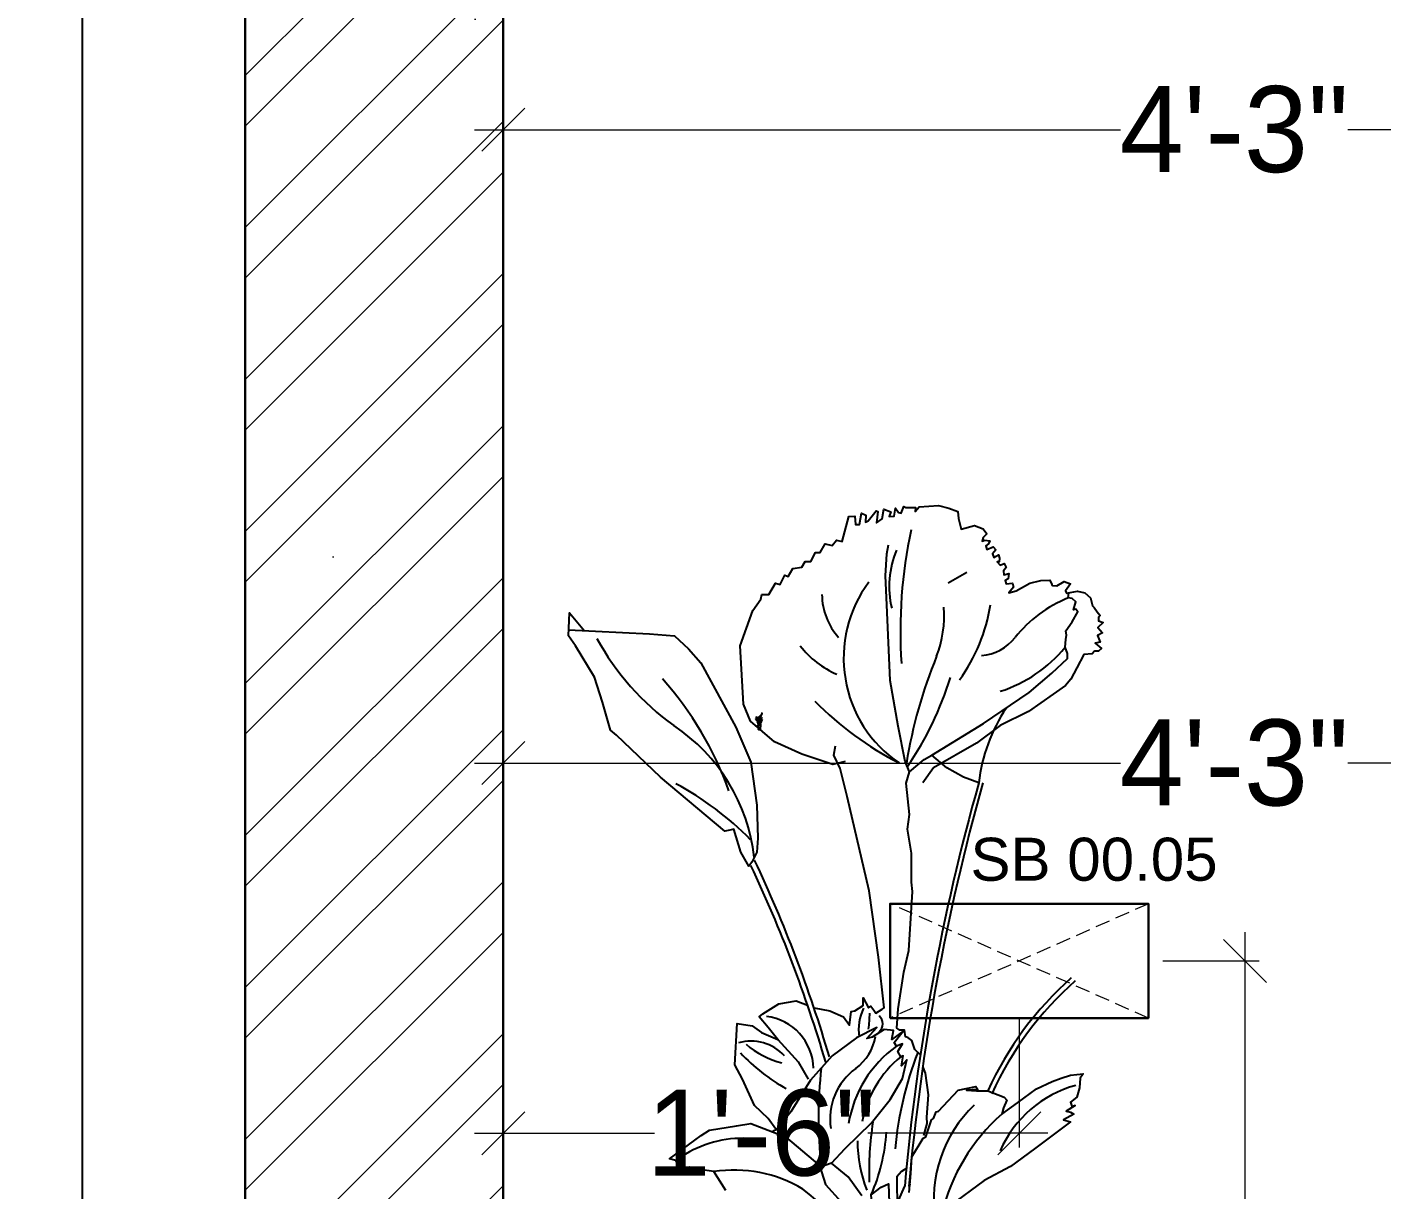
# Model space of a CAD drawing. Header units: millimetres. Extents: x 35877 to 3066687, y -650199 to -40525.
# Drawn here: x 147368.52 to 147415.78, y -179033.9 to -178993.33 of the extents above; entities that cross this region are included whole.
import ezdxf

# ---------------------------------------------------------------- set-up
doc = ezdxf.new("R2010")
doc.units = ezdxf.units.MM
doc.header["$MEASUREMENT"] = 0
doc.header["$PDMODE"] = 35
doc.linetypes.add('DASHED', pattern=[0.75, 0.5, -0.25])
doc.linetypes.add('DASHED2', pattern=[0.375, 0.25, -0.125])
doc.layers.get('Defpoints').update_dxf_attribs({"color": 220})
doc.layers.add('AR HATCH-7', color=7, linetype='Continuous')
doc.layers.add('Interior', color=250, linetype='Continuous')
for name, color, linetype, lineweight in [('el', 7, 'Continuous', 20), ('ELEC-wires', 1, 'DASHED2', 13), ('Electrical', 84, 'Continuous', 30), ('FURNITURE', 32, 'Continuous', 9), ('furniture dimensions', 1, 'DASHED', 0), ('wall', 7, 'Continuous', 30), ('XX~SLAB ( BEAM )~ ( DIM )', 7, 'Continuous', 9)]:
    doc.layers.add(name, color=color, linetype=linetype, lineweight=lineweight)
doc.styles.add('century g', font='GOTHIC.TTF')
doc.styles.get("Standard").update_dxf_attribs({"font": 'arial.ttf', "height": 6})
doc.dimstyles.new('Archana', dxfattribs={"dimtxt": 2, "dimasz": 0.75, "dimexe": 0.5, "dimexo": 0.5, "dimgap": 0, "dimtad": 0, "dimzin": 0, "dimdsep": 46, "dimlunit": 4, "dimtxsty": 'century g', "dimblk": 'OBLIQUE', "dimcen": 0, "dimdle": 1, "dimclrd": 256, "dimclre": 256, "dimclrt": 256, "dimadec": 0, "dimazin": 0, "dimtfac": 1, "dimtofl": 0, "dimtmove": 1, "dimatfit": 3, "dimfxl": 1, "dimfxlon": 1, "dimtolj": 1, "dimtzin": 0, "dimlwd": -1, "dimlwe": -1, "dimarcsym": 0})

# ---------------------------------------------------------------- blocks, each defined once
blk = doc.blocks.new('A$C92db4de1')
at = {"color": 116, "true_color": 0x136734}
blk.add_line((13.24454338903524, 43.07755484143308), (13.90270903360943, 43.44362366286259), dxfattribs=at)
at = {"color": 18, "true_color": 0x000000}
for p, q in [((6.531763522205438, 38.32534171174484), (6.528822239146393, 38.32534171174484)), ((6.533347135602526, 38.32398582745373), (6.531084575894056, 38.32398582745373)), ((6.531537132450467, 38.32534171174484), (6.531537132450467, 38.32963532456597)), ((6.536062251863768, 38.32172597872886), (6.53244224555965, 38.3212740588715)), ((6.537645865260856, 38.31969221464533), (6.534025858851237, 38.31969221464533)), ((6.534252248711709, 38.32375986753141), (6.534252248711709, 38.32601971624354)), ((6.539682258171524, 38.31788441048411), (6.535383528513194, 38.31765832584097)), ((6.53628841866157, 38.3212740588715), (6.53628841866157, 38.32534171174484)), ((6.542397151475598, 38.3153986018242), (6.536514585357509, 38.31494655725874)), ((6.538098421817267, 38.31946625471028), (6.538098421817267, 38.32217802329251)), ((6.546017157783353, 38.31065294443761), (6.53855097837004, 38.30974910472469)), ((6.543980987829855, 38.31359067296762), (6.539229701618751, 38.31291279317702)), ((6.539908424969326, 38.31765832584097), (6.539908424969326, 38.32037009443775)), ((6.552645583469712, 38.38264637259454), (6.540201951047493, 38.37970864407725)), ((6.542397151475598, 38.31494655725874), (6.542849708028371, 38.31991817458038)), ((6.546277004221338, 38.28346916652299), (6.543335721158655, 38.28166136236177)), ((6.544433544386266, 38.31336471303257), (6.545338434429141, 38.31788441048411)), ((6.54899189741991, 38.28392121108664), (6.546955727466411, 38.28075739794076)), ((6.551707013681153, 38.28482505081411), (6.548313174065697, 38.2859549751829)), ((6.551707013681153, 38.28437313095674), (6.549897010525456, 38.28053143800571)), ((6.554229419823969, 38.38242041267404), (6.550835580212151, 38.38083856844787)), ((6.551899723795941, 38.3038735229693), (6.551899723795941, 38.30929706014649)), ((6.555327020090772, 38.28572901524785), (6.552838293588138, 38.28663297968342)), ((6.553257170500729, 38.30274359861323), (6.553257170500729, 38.30545536719546)), ((6.558268303047953, 38.28708489953897), (6.553517016833212, 38.28979666813575)), ((6.554003030068998, 38.38242041267404), (6.554003030068998, 38.38626210562506)), ((6.55671814633024, 38.38196849280394), (6.554455586621771, 38.3788048043516)), ((6.55555318678671, 38.2852770953923), (6.555100630230299, 38.28301724665289)), ((6.558720636643557, 38.28640689505301), (6.556458299892256, 38.28233924216693)), ((6.557396869684453, 38.38219445273899), (6.557396869684453, 38.38581018575496)), ((6.559659429389285, 38.38129048830342), (6.557849426237226, 38.37970864407725)), ((6.560304472997814, 38.28753681940907), (6.558041913289344, 38.29002262805625)), ((6.559885596085223, 38.38174253286888), (6.559659429389285, 38.38581018575496)), ((6.56347192285466, 38.28889270370018), (6.559851916445041, 38.29070063255676)), ((6.560757029554225, 38.28708489953897), (6.560078306305513, 38.28256532679552)), ((6.562374322587857, 38.38106452838292), (6.560338152637996, 38.37790083993059)), ((6.563279435697041, 38.38106452838292), (6.562374322587857, 38.38400238159375)), ((6.563698312613269, 38.28844078384464), (6.562567032706283, 38.28256532679552)), ((6.566865762364614, 38.28889270370018), (6.56347192285466, 38.28392121108664)), ((6.566639595566812, 38.2895707082007), (6.565055759212555, 38.29160447229697)), ((6.569354488870886, 38.29002262805625), (6.566865762364614, 38.28392121108664)), ((6.567770652411127, 38.28979666813575), (6.567091929162416, 38.29318631652313)), ((6.575269619417668, 38.33332326001619), (6.572102169560821, 38.33332326001619)), ((6.57391217271288, 38.3358090686761), (6.573459616160108, 38.34032864141955)), ((6.576174509464181, 38.33151545585497), (6.573685782957909, 38.33106353598487)), ((6.575043229557195, 38.33332326001619), (6.576400899219152, 38.33965076162895)), ((6.578210902371211, 38.32835176740264), (6.575043229557195, 38.32835176740264)), ((6.580699628877483, 38.32405802988796), (6.576174509464181, 38.32451007445161)), ((6.58250963203318, 38.32270214558412), (6.576174509464181, 38.32066838150058)), ((6.576400899219152, 38.33015957156385), (6.57798451261624, 38.33513118887095)), ((6.57798451261624, 38.32789972283899), (6.578663235966815, 38.33309730008114)), ((6.583640911936527, 38.32021646163048), (6.578663235966815, 38.31976441706684)), ((6.580925795675284, 38.32518795424403), (6.581152185433893, 38.33241942028872)), ((6.582057075476769, 38.3220242657917), (6.582735798830981, 38.3267697984702)), ((6.584772191843513, 38.31953845713178), (6.584772191843513, 38.32338015008281)), ((6.597215824163868, 38.35908506160013), (6.592690927809599, 38.3595371061765)), ((6.599704550666502, 38.35614733308284), (6.595858377564582, 38.35614733308284)), ((6.602419666931382, 38.35185372027445), (6.599704550666502, 38.35185372027445)), ((6.601288387129898, 38.35411356899931), (6.601288387129898, 38.35976306609882)), ((6.602872223484155, 38.35185372027445), (6.602872223484155, 38.36247483469378)), ((6.604003503391141, 38.3509497558407), (6.604908393434016, 38.3563732930179)), ((6.604908393434016, 38.34823798724574), (6.605587116788229, 38.35275768469546)), ((6.644231520833273, 38.38682264088129), (6.640787719417858, 38.38911578502666)), ((6.645379529029015, 38.38108971817564), (6.641935504550929, 38.3845294967341)), ((6.646527314158448, 38.3673307285917), (6.641935504550929, 38.36847723831124)), ((6.645379529029015, 38.37535679545726), (6.643083512637531, 38.37650342988309)), ((6.647675322354189, 38.36159780588605), (6.643083512637531, 38.36159780588605)), ((6.652267131961707, 38.35701139288722), (6.644231520833273, 38.35701139288722)), ((6.646527314158448, 38.38682264088129), (6.651119123765966, 38.39255556359967)), ((6.646527314158448, 38.38108971817564), (6.651119123765966, 38.38567613116174)), ((6.646527314158448, 38.37421016102962), (6.651119123765966, 38.37764993960263)), ((6.647675322354189, 38.36847723831124), (6.652267131961707, 38.37077050716471)), ((6.655711156439793, 38.35013196046202), (6.648823330546293, 38.35013196046202)), ((6.651119123765966, 38.35815802731304), (6.655711156439793, 38.36847723831124)), ((6.654563148244051, 38.34898532603438), (6.659154957960709, 38.35930453703259)), ((6.679817989825096, 38.37077050716471), (6.691297625537118, 38.37421016102962)), ((6.683262014408683, 38.37879657402846), (6.690149617341376, 38.37879657402846)), ((6.689001609149273, 38.40516804345134), (6.684409799538116, 38.40516804345134)), ((6.687853824016202, 38.39714197658577), (6.684409799538116, 38.39943512073114)), ((6.690149617341376, 38.41663388887537), (6.686705815824098, 38.42122017716792)), ((6.686705815824098, 38.3845294967341), (6.693593418756791, 38.38567613116174)), ((6.687853824016202, 38.39140905386739), (6.695889435144636, 38.39255556359967)), ((6.690149617341376, 38.4040214090237), (6.695889435144636, 38.40746118759671)), ((6.690149617341376, 38.39714197658577), (6.694741426952532, 38.39943512073114)), ((6.691297625537118, 38.41663388887537), (6.694741426952532, 38.42122017716792)), ((6.719535285650636, 38.33873121604847), (6.730087975174683, 38.33305195581852)), ((6.720415368403337, 38.33812378625771), (6.720973870957096, 38.34314403733151)), ((6.722649155446561, 38.33951832814819), (6.727675455047574, 38.33812378625771)), ((6.724603914277395, 38.34119170360827), (6.725162416831154, 38.34816416369904)), ((6.72764406261922, 38.34197571745426), (6.732517040029052, 38.3371081548612)), ((6.728233957601333, 38.34509624633392), (6.728233957601333, 38.35402104014975)), ((6.729180110811285, 38.26987091777119), (6.729180110811285, 38.28019012876939)), ((6.729540276057378, 38.34359797758043), (6.735223595536809, 38.33954165855903)), ((6.730188493369496, 38.34704858005898), (6.730188493369496, 38.35457883196977)), ((6.734066359917051, 38.34880058401723), (6.740561806815094, 38.34393286379236)), ((6.734097787964856, 38.34955870560225), (6.734097787964856, 38.35485779023293)), ((6.734919928614545, 38.27445720606374), (6.734919928614545, 38.28706968590086)), ((6.73577307245796, 38.35178987286963), (6.73577307245796, 38.36043570842048)), ((6.736067713747616, 38.27675035019638), (6.741807531550876, 38.2778969846222)), ((6.738007082563854, 38.35374220659287), (6.738007082563854, 38.35792570758349)), ((6.739511738225701, 38.28477654175549), (6.739511738225701, 38.29509575276643)), ((6.739511738225701, 38.28362990734058), (6.748695357546239, 38.2824833976083)), ((6.741079001149046, 38.48060073158922), (6.741079001149046, 38.4898590447101)), ((6.741807531550876, 38.48198930756917), (6.749843365741981, 38.48542908614218)), ((6.744941168180958, 38.48831602900827), (6.744941168180958, 38.50451769384745)), ((6.745251556130825, 38.48886874000709), (6.753287167259259, 38.49116200884782)), ((6.747547349354136, 38.4968949315662), (6.75558296048257, 38.49804144128575)), ((6.747547349354136, 38.29394924304688), (6.747547349354136, 38.29853553133762)), ((6.594122202004655, 38.2063694429562), (6.592312198848958, 38.20275370992749)), ((6.596384761709487, 38.2059175230861), (6.594348591759626, 38.20343171442619)), ((6.595253481806139, 38.20659540287852), (6.594574758557428, 38.20975921603713)), ((6.597742208308773, 38.2063694429562), (6.597516041616473, 38.21179298012066)), ((6.600457324573654, 38.20614348302115), (6.598194764865184, 38.20162391026497)), ((6.603172217874089, 38.2063694429562), (6.598420931662986, 38.20230179007012)), ((6.600457324573654, 38.20682136281357), (6.598873488215759, 38.21021113590723)), ((6.602493494523515, 38.20614348302115), (6.602267327831214, 38.20840333174601)), ((6.607244780738256, 38.20682136281357), (6.604077330983273, 38.20885525160338)), ((6.608376060641604, 38.20614348302115), (6.605434777582559, 38.20071994584396)), ((6.605660944380361, 38.20569156315105), (6.605660944380361, 38.20343171442619)), ((6.610412230595102, 38.2059175230861), (6.606792224181845, 38.20252775000517)), ((6.696370941535861, 38.12681714552491), (6.630236061493633, 38.12681714552491)), ((6.632598021460581, 38.13626498552549), (6.69400898146705, 38.13626498552549)), ((6.63968390145601, 37.96620386553514), (6.634959981529391, 37.96620386553514)), ((6.642045861524821, 37.95439406553123), (6.634959981529391, 37.95439406553123)), ((6.637321941492701, 37.95439406553123), (6.634959981529391, 37.95439406553123)), ((6.64440782148813, 37.96856582552573), (6.637321941492701, 37.96856582552573)), ((6.646769781451439, 37.96856582552573), (6.63968390145601, 37.96856582552573)), ((6.64440782148813, 37.96620386553514), (6.63968390145601, 37.96620386553514)), ((6.646769781451439, 37.96620386553514), (6.63968390145601, 37.96620386553514)), ((6.653855661450507, 37.96856582552573), (6.646769781451439, 37.96856582552573)), ((6.653855661450507, 37.96620386553514), (6.646769781451439, 37.96620386553514)), ((6.670389381513814, 37.95439406553123), (6.660941541445936, 37.95439406553123)), ((6.670389381513814, 37.95439406553123), (6.660941541445936, 37.95439406553123)), ((6.677475261509244, 37.96620386553514), (6.670389381513814, 37.96620386553514)), ((6.679837221472553, 37.96620386553514), (6.677475261509244, 37.96620386553514)), ((6.684561141504673, 37.96620386553514), (6.677475261509244, 37.96620386553514)), ((6.686923101471621, 37.96620386553514), (6.679837221472553, 37.96620386553514)), ((6.686923101471621, 37.96620386553514), (6.679837221472553, 37.96620386553514)), ((6.716552690075332, 38.25381865934651), (6.716552690075332, 38.25955158205215)), ((6.716552690075332, 38.25267214962696), (6.723440293008025, 38.25267214962696)), ((6.72114449968285, 38.25955158205215), (6.72114449968285, 38.26528450477235)), ((6.72114449968285, 38.25840507233261), (6.728032102619181, 38.25840507233261)), ((6.726352134213812, 38.21854172492385), (6.729901212544064, 38.21837287847848)), ((6.727873295203608, 38.22056725868606), (6.72871818643398, 38.22512474082578)), ((6.728032102619181, 38.27101742749073), (6.733771920524305, 38.27101742749073)), ((6.728211207126151, 38.22022969050158), (6.733281000313582, 38.22022969050158)), ((6.733450067808008, 38.22174880964485), (6.730239124357468, 38.22174880964485)), ((6.730577259342681, 38.22225522426197), (6.731929129775381, 38.22546230899752)), ((6.732774021005753, 38.22411191159154), (6.733619135193294, 38.22715027458798)), ((6.733450067808008, 38.22377434340706), (6.739195907797694, 38.22326792880267)), ((6.734971005731495, 38.2249558943804), (6.738688928489864, 38.22444947976328)), ((6.735816120024538, 38.22529346256488), (6.736154031841579, 38.22917580834837)), ((6.737506125442451, 38.22664385997086), (6.74257591863352, 38.22546230899752)), ((6.738857995878789, 38.22715027458798), (6.739027063369576, 38.2310324956652)), ((6.739871954599948, 38.22799425737503), (6.745617794589634, 38.22765668920511)), ((6.741224048095319, 38.22934465478102), (6.741392892523436, 38.2317077567277)), ((6.742068939325691, 38.22951337652012), (6.74713895557943, 38.22968222296549)), ((6.74257591863352, 38.22985094469186), (6.743082897941349, 38.23288930768649)), ((6.743928012132528, 38.23069492749346), (6.745786861978559, 38.23440842684431)), ((6.743928012132528, 38.2308637739261), (6.74764593488726, 38.23052620575436))]:
    blk.add_line(p, q, dxfattribs=at)
at = {"color": 116, "true_color": 0x136734}
for points in [[(9.656888945322862, 36.84581134439395), (9.219310978998692, 36.73461196309108), (8.143962114965689, 37.09270052390639), (7.188093890992604, 37.53036335313118), (6.35171400379113, 38.2465361212071), (6.112745026959601, 38.84335184023439), (5.9932643824759, 40.87251309598832), (6.431365204214671, 42.10592296167852), (6.710163625106361, 42.50379865670948), (6.749993069162883, 42.66294719350844), (6.988954358304909, 42.66294719350844), (7.227923335049127, 43.06082288853941), (7.3872334236803, 43.02103575434558), (7.546543512307835, 43.33933718094522), (7.666031849166757, 43.29954569374786), (7.825341937794292, 43.57805998560252), (8.143962114965689, 43.61784711979453), (8.263442759533064, 43.81678714381269), (8.462582292220759, 43.81678714381269), (8.621892380848294, 44.13508421743063), (8.781202469479467, 44.13508421743063), (8.954306771280244, 44.4365522906628), (9.199403946960956, 44.37533930571408), (9.352585836742946, 44.55897390756036), (9.551725369427004, 44.51306634535467), (9.781498208656558, 45.38533178951366), (9.99595439010227, 45.40063285925498), (10.01127104337138, 45.10987771080545), (10.14913627988426, 45.10987771080545), (10.22573491702133, 45.50775340583641), (10.37891680680332, 45.43123935171934), (10.36360015353421, 45.18639611849903), (10.45550775164884, 45.23230368070472), (10.731238229273, 45.58426746052828), (10.79251252544782, 45.56896639078695), (10.74655488254211, 45.17109069575417), (10.94569441522981, 45.30881773482179), (11.00696871149194, 45.64548044490402), (11.2520658870817, 45.55366532104563), (11.19079159090688, 45.38533178951366), (11.35929013395798, 45.40063285925498), (11.40524777686369, 45.67608693736656), (11.51247202374361, 45.52305882858127), (11.60438730955138, 45.50775340583641), (11.69629490315856, 45.73729992231711), (11.77288584800408, 45.70669342985457), (11.91075108911537, 45.70669342985457), (12.10989062180306, 45.70669342985457), (12.09457397312872, 45.56896639078695), (12.2324392096416, 45.72199449959589), (12.90644875723228, 45.76790206180158), (13.27408683297108, 45.67608693736656), (13.5804583002282, 45.56896639078695), (13.61109160217165, 45.32411880456311), (13.70300688807038, 44.94154853227701), (14.16255256201111, 45.07927557191761), (14.46892402926824, 44.95684960201834), (14.59147262161787, 44.78852042346807), (14.46892402926824, 44.65079338442229), (14.43828303954797, 44.52837176809953), (14.53019832544305, 44.55897390756036), (14.69869686849415, 44.54367283781903), (14.65273922559209, 44.4365522906628), (14.56083162738651, 44.36003823654573), (14.59147262161787, 44.23761661964818), (14.82124545633633, 44.32943174408319), (14.91315304985619, 44.22231119747994), (14.79061214979447, 44.08458851086289), (14.83656210500703, 43.9621625415366), (15.00506833575128, 44.05398201894968), (15.03570163769473, 43.93155604905041), (15.02038498902039, 43.80913443272766), (14.95911069284921, 43.80913443272766), (15.06634263192609, 43.68671281640491), (15.20420786843897, 43.74792144777712), (15.26547447692064, 43.61019876171304), (15.17356687880238, 43.48777279238857), (15.18888352747672, 43.35004575274615), (15.35738975822096, 43.39595766797538), (15.34207310954662, 43.2123230667039), (15.23484117497719, 43.15111008232816), (15.26547447692064, 43.0439895351501), (15.49525499933225, 43.05929495789496), (15.52588830127206, 42.92156791882735), (15.35738975822096, 42.72262789481101), (15.61780358708347, 42.79914194892808), (16.09267359739169, 43.05929495789496), (16.47562832648691, 43.15111008232816), (16.79731644701315, 43.16641115147286), (16.85859074318796, 43.01338304268756), (16.88922404513141, 42.98277655019956), (17.04241362260291, 42.96747548045823), (17.28750311050317, 43.12050358984197), (17.51727594522163, 43.0439895351501), (17.33752058915707, 42.7955071288543), (17.37737310088778, 42.71588932986924), (17.76258073003555, 42.78223459339461), (18.01495946614887, 42.72915751173059), (18.21420664499601, 42.55665373132433), (18.28062493540347, 42.27799143461016), (18.33375649267327, 42.21164181750828), (18.4400196025199, 42.06567440142135), (18.54628271696856, 41.93297952019748), (18.4931511597897, 41.8666299030956), (18.4931511597897, 41.74720320490451), (18.65254582681519, 41.69412612268752), (18.46658538110933, 41.52162234228126), (18.62598004822576, 41.33584602698829), (18.45329864796804, 41.24296004554526), (18.54628271696856, 41.00410664803712), (18.37360131211244, 40.96429774825629), (18.59941426963633, 40.77852143296332), (18.4931511597897, 40.68563545154211), (18.34703553812142, 40.68563545154211), (18.26733820226218, 40.59274511709555), (17.97511464211129, 40.5794769346594), (17.73601495144612, 40.11503832205744), (17.52348872255607, 39.71694932657738), (17.33752058915707, 39.4913684645071), (16.047238814499, 38.58306388596429), (15.05519346047731, 38.09854887682195), (14.23950489308118, 37.48190053384496), (12.74041071895044, 36.62299033327326), (12.36682898591971, 36.10088649468707)], [(12.29879576691019, 26.59291499063511), (12.07868041448819, 26.79281269192506), (11.97863008188506, 27.11264640161789), (11.83856576835387, 27.21259307576292), (11.75852242175097, 27.23258676360092), (11.71850075295515, 27.47246313454343), (11.55842175663201, 27.47246313454343), (11.45837141951779, 27.53243113903409), (11.49839309282106, 28.21208158165246), (11.6984937578527, 29.49142077513352), (11.87858743705874, 30.25102855705882), (12.0059263252042, 32.30269957956261), (11.9695415859278, 32.62980293057262), (11.9695415859278, 33.64746118446419), (11.82401802278036, 34.48339148562263), (11.8967798043559, 34.99222278934576), (11.78763328819332, 36.08256874180188), (11.8967798043559, 36.48236414437815), (11.75125624120847, 36.84581134439395), (11.50511335018746, 38.07971310773792), (11.21852588883121, 39.66539146900141), (11.10829520949846, 42.30818003158493), (11.06420601284481, 43.32125014111261), (11.10829520949846, 44.0920627460473), (11.17122265500439, 44.40594579819845)], [(11.8967798043559, 36.48236414437815), (12.40976459406374, 36.90929663566385), (12.67430746169339, 37.06345654519464), (14.48204907080071, 38.16461989673917), (16.06932932593554, 39.24376102676069), (16.86296560731353, 39.92648038967673), (17.41410362398892, 40.43301762091869), (17.41410362398892, 40.60920410557264), (17.32592523067797, 40.82943503444585), (17.34796982900662, 41.09371476171327), (17.37001442733163, 41.24787467066926), (17.34796982900662, 41.40203893320177), (17.56842349538056, 41.71036310413729), (17.76683256802062, 42.06273607342337), (17.70069877303831, 42.15082931603683), (17.61251269203422, 42.12880709334058), (17.70069877303831, 42.41510904272945), (17.56842349538056, 42.52522450744254), (17.43614822231757, 42.54724672956399), (17.45175705410657, 42.72262789480919)], [(1.547108695376664e-06, 41.43064736240012), (2.832244127683225, 41.29092661362301), (3.706385095760197, 41.22106406274361), (4.195910497801378, 40.76696836360679), (4.615503701457783, 40.27793921226476), (5.839305670298927, 38.04238546287343), (6.363793329895998, 36.81981911486037), (6.573589929470472, 35.31780256213824), (6.608559874719504, 34.16509876500459), (6.573589929470472, 33.67606961421552), (6.398759431387589, 33.32676338870442), (6.293861127003765, 33.18704046287348), (6.014140016824967, 33.67606961421552), (5.769373472001462, 34.47946936236076), (5.629509070720815, 34.44454026311359), (5.454682411975227, 34.40961116388826), (3.216867381495831, 36.29586086484596), (1.678366664942587, 37.7629396117627), (1.468570065368112, 37.93759381276868), (1.188841262897768, 38.91564776189807), (0.9091201527189696, 39.78891006090089), (0.2447680919322011, 40.87176001373336), (1.547108695376664e-06, 41.22106406274361), (0.03497149235772667, 42.02446381086702), (0.5594591519547976, 41.39571826317479)], [(8.565414813732787, 28.25264831861205), (8.572643587744096, 28.24994030229573), (9.125027232188586, 28.14483087741246), (9.598497833139845, 27.93461202824255), (9.808932631174685, 27.64555893390934), (9.861541328427847, 28.11855134526559), (9.993063073685335, 28.14483087741246), (10.2824032275239, 28.32877019445732), (10.2824032275239, 28.59154375606886), (10.4665336701255, 28.24994030229573), (10.54544672281554, 28.30249501473736), (10.65066411723819, 28.17110605713242), (10.72956947763669, 28.06599663282395), (10.94000427107676, 28.19738558985409), (11.01891731916839, 28.24994030229573), (10.81756332939403, 30.00894517595771), (10.48910112846715, 32.3332059513159), (9.722684194926842, 35.61450836813128), (9.476341386882268, 36.59890039929815), (9.257364025259449, 37.06375255438797), (9.312110288716212, 37.39188323123562)], [(14.31570347402157, 36.10088649468707), (13.77659118273732, 36.29264393966332), (13.20340088004014, 36.62299033327326), (12.67430746169339, 37.06345654519464)], [(7.336354548824602, 27.09373227736796), (6.9681013468944, 27.56672468874604), (6.652449154440546, 27.93461202824255), (6.783970899785345, 28.03972145310399), (7.336354548824602, 28.38132490687713), (7.941346890525892, 28.48643433118559), (8.345855186598783, 28.33489893340084)], [(7.231137149894494, 24.01927507482469), (6.9681013468944, 24.3871580607447), (6.494623058253637, 24.83387529240463), (6.073761159070273, 25.75358493541717), (5.810717663865944, 26.25285687951873), (5.889630711957579, 27.69811364575435), (6.415710010162002, 27.61927940118767), (6.731362202619493, 27.38278537170117), (7.310050197989767, 27.1462869898096), (8.020259943212295, 26.35796630437835), (8.362208794307662, 25.75358493541717)], [(9.178128034003748, 22.82193481395916), (9.651106534991413, 23.33605946072203), (10.57175106905561, 24.22949392401642), (11.22935211260483, 25.04409414214751), (11.65021401629929, 25.77986011513713), (11.8080401079751, 26.43679619653994), (11.62390966546081, 26.22657734679524), (11.67651836262667, 26.56818515357008), (11.59760531453503, 26.54190562084841), (11.49238792011602, 26.72584929087316), (11.65021401629929, 26.98862285250652), (11.43977921835176, 26.90978860734322), (11.36086617017281, 27.04117756492633), (11.67651836262667, 27.43534008414281), (11.28196081436909, 27.1462869898096), (11.33456951162225, 27.46161526386277), (11.01891731916839, 27.48789479658444), (10.59805541998139, 27.2251212349729), (10.41392497287234, 27.17256652253127), (10.75587382396407, 27.56672468874604), (10.04567177094214, 27.19884170225123), (9.203940284878627, 26.56818515357008), (8.441121842399298, 25.72730540269549), (7.757216448011604, 24.62365644323472), (7.257441500732966, 23.99299554155004), (7.125919755388168, 23.94044082910841)], [(12.39883841173287, 23.79435588028173), (12.51890342713159, 24.2141406171213), (12.498888744336, 24.43402765324754), (12.55892509583646, 25.21362477000912), (12.45887476332427, 25.9732325519326), (12.37883142122882, 26.17313025322255)], [(11.88972122853011, 21.80142094081566), (11.94736627376915, 22.46371130781881), (11.97619264478635, 23.05401046893166), (12.23561458134282, 23.47154031146238), (12.37973104284174, 23.70190085335526), (12.46620245918893, 23.74509209459029), (12.6685175813036, 24.33777674291014), (12.73462830861536, 24.38180812814608), (12.82278363416845, 24.62398292399484), (12.91093895521044, 24.64599644008922), (13.59412157724728, 25.37252082821215), (14.21118578427922, 25.50461498447112), (14.27730419928412, 25.39453869790486), (13.88061677242513, 25.37252082821215), (14.23322269031632, 25.35050731209594), (14.62991011717531, 25.35050731209594), (15.20290819522415, 25.13034603236338), (15.29105582857301, 25.02026539222061), (15.1808635922971, 24.75607708025382), (15.11475286958375, 24.53591579994645), (15.66570634479649, 24.93220262174873), (16.32685205619418, 25.41655221402289), (16.87780553591438, 25.68074487896774), (17.18633763713297, 25.79082116613063), (17.51691433667656, 25.9009018056986), (17.9576755802118, 25.94493319093453), (17.84748334853066, 25.79082116613063), (17.82544643789515, 25.46058359923518), (17.73729111694047, 25.13034603236338), (17.51691433667656, 24.95422049086665), (17.56098815335281, 24.82212633460767), (17.67118038962872, 24.84413985070387), (17.36264828381536, 24.64599644008922), (17.51691433667656, 24.60196505487511), (17.62709888066456, 24.53591579994645), (17.27449296277337, 24.33777674291014), (17.51691433667656, 24.27172748798148), (17.05410849490727, 23.91947205198812), (16.26073364118929, 23.32504617314953), (15.42328497088965, 22.70860242461822), (14.49768097485867, 22.22425283294069), (13.30762638206943, 21.34361641886608)], [(5.495557571462996, 21.87594999177782), (5.074695672275993, 22.53288607260583), (4.574920725000993, 22.61171596476743), (4.232971873992938, 22.69055020993073), (3.864710979774827, 22.50660653990599), (3.962370519686374, 22.55538677822551), (3.752085771724524, 22.91685661460542), (3.522762128683098, 22.97959895126223), (4.627529422254156, 23.79419916941515), (4.916869576092722, 23.9781428394399), (5.863818465681106, 24.13580697619), (6.363593412959744, 24.21464122133148), (7.573578100953455, 23.74164445697352), (8.757258447214554, 22.74310492237237), (8.967693240654626, 22.08616884096955), (9.520076885099115, 21.48178747200836)], [(10.23028663040895, 21.69200632175307), (9.756816029461334, 22.34894240315589), (9.178128034003748, 22.82193481395916), (8.941388889728842, 22.74310492237237), (8.809867144380405, 22.74310492237237)], [(11.80158128287076, 22.64882160258458), (11.61418297555429, 22.54273273543913), (11.45735646405228, 22.34852886009503), (11.47176580341693, 21.18232616804744), (11.45735646405228, 20.59202265393287)], [(11.06622055290427, 19.04614013344144), (11.05180352125171, 19.49246123460216), (10.893270032695, 19.82360859461551), (10.82120795579976, 20.0683647661117), (10.70591786072328, 20.19794284346062), (10.69150083366549, 20.41390775572836), (10.56179371153121, 21.7240885077299), (10.91453803094919, 21.9935701627146), (11.16910815638767, 22.10376833617192), (11.26999659979265, 19.16666380778224)], [(11.17786602157503, 16.09142305084424), (11.30938776692346, 19.19215978610919), (11.49351821403252, 20.71624644450822), (11.5198225603599, 21.53084666323412), (11.73024967070523, 22.03011860673905)], [(11.90205451701695, 22.000286962666), (11.91600936000032, 22.10344819398597)]]:
    blk.add_lwpolyline(points, dxfattribs=at)
at = {"color": 18, "true_color": 0x000000}
for points in [[(6.695889435144636, 38.41319411030236), (6.691297625537118, 38.40975433174208), (6.687853824016202, 38.41204760058281)], [(6.691647021503741, 37.96856582552573), (6.68928506143493, 37.96856582552573), (6.691647021503741, 37.96856582552573), (6.69400898146705, 37.97328974553238), (6.696370941535861, 37.97565170552298), (6.696370941535861, 37.9780136655263), (6.701094861462479, 38.01580502552679), (6.705818781498238, 38.04178658552337), (6.710542701530358, 38.06304422552785), (6.712904661493667, 38.07721598552052), (6.715266621456976, 38.09374970553108), (6.715266621456976, 38.098473625525), (6.608978421503707, 38.098473625525), (6.611340381467016, 38.10083558552833), (6.611340381467016, 38.10792146552558), (6.613702341535827, 38.11028342552891), (6.616064301502774, 38.11500734552283), (6.620788221429393, 38.11736930552615)], [(6.613702341535827, 38.06304422552785), (6.611340381467016, 38.07721598552052), (6.608978421503707, 38.09374970553108), (6.608978421503707, 38.098473625525)], [(6.613702341535827, 38.06304422552785), (6.618426261466084, 38.04178658552337), (6.623150181498204, 38.01580502552679), (6.627874101530324, 37.9780136655263), (6.627874101530324, 37.97565170552298), (6.630236061493633, 37.97328974553238), (6.632598021460581, 37.96856582552573), (6.634959981529391, 37.96856582552573), (6.632598021460581, 37.96856582552573)], [(6.665665461478056, 38.15279870552331), (6.653855661450507, 38.15516066552664), (6.63968390145601, 38.15752262552996), (6.627874101530324, 38.15752262552996), (6.618426261466084, 38.15516066552664), (6.616064301502774, 38.15279870552331), (6.618426261466084, 38.15752262552996), (6.618426261466084, 38.16224654552389)], [(6.632598021460581, 38.13390302552216), (6.632598021460581, 38.13626498552549), (6.630236061493633, 38.14098890553214), (6.627874101530324, 38.14335086552273), (6.623150181498204, 38.15043674553272), (6.618426261466084, 38.15043674553272), (6.616064301502774, 38.15279870552331)], [(6.618426261466084, 38.16224654552389), (6.627874101530324, 38.16224654552389), (6.63968390145601, 38.16224654552389), (6.653855661450507, 38.15752262552996), (6.668027421546867, 38.15516066552664), (6.679837221472553, 38.15516066552664), (6.677475261509244, 38.15516066552664)], [(6.696370941535861, 38.14098890553214), (6.69400898146705, 38.13626498552549), (6.69400898146705, 38.13390302552216), (6.696370941535861, 38.12681714552491), (6.69873290149917, 38.12445518553614), (6.703456821429427, 38.11736930552615), (6.620788221429393, 38.11736930552615), (6.625512141461513, 38.12445518553614), (6.627874101530324, 38.12681714552491), (6.630236061493633, 38.12681714552491), (6.632598021460581, 38.13390302552216)], [(6.632598021460581, 37.95439406553123), (6.630236061493633, 37.95439406553123), (6.632598021460581, 37.95439406553123), (6.630236061493633, 37.95439406553123), (6.627874101530324, 37.95439406553123), (6.627874101530324, 37.95675602552183), (6.627874101530324, 37.96147994552848), (6.630236061493633, 37.96384190553181), (6.630236061493633, 37.96620386553514)], [(6.632598021460581, 37.96620386553514), (6.634959981529391, 37.96620386553514), (6.632598021460581, 37.96620386553514), (6.630236061493633, 37.96620386553514), (6.632598021460581, 37.96620386553514), (6.634959981529391, 37.96620386553514), (6.634959981529391, 37.96856582552573), (6.63968390145601, 37.96856582552573), (6.637321941492701, 37.96856582552573), (6.634959981529391, 37.96856582552573), (6.634959981529391, 37.96620386553514), (6.637321941492701, 37.96620386553514), (6.632598021460581, 37.96620386553514), (6.634959981529391, 37.96620386553514), (6.63968390145601, 37.96620386553514), (6.637321941492701, 37.96620386553514), (6.64440782148813, 37.96620386553514), (6.637321941492701, 37.96620386553514)], [(6.686923101471621, 37.95439406553123), (6.679837221472553, 37.95439406553123), (6.668027421546867, 37.95439406553123), (6.656217621519318, 37.95439406553123)], [(6.679837221472553, 37.95439406553123), (6.691647021503741, 37.95439406553123), (6.686923101471621, 37.95439406553123), (6.679837221472553, 37.95439406553123), (6.682199181541364, 37.95439406553123), (6.672751341477124, 37.95439406553123), (6.660941541445936, 37.95439406553123), (6.682199181541364, 37.95439406553123), (6.68928506143493, 37.95439406553123)], [(6.679837221472553, 38.15279870552331), (6.691647021503741, 38.15279870552331), (6.69873290149917, 38.15516066552664), (6.691647021503741, 38.15279870552331), (6.68928506143493, 38.15279870552331), (6.677475261509244, 38.15279870552331)], [(6.679837221472553, 38.15516066552664), (6.68928506143493, 38.15516066552664), (6.69873290149917, 38.15752262552996), (6.703456821429427, 38.16224654552389), (6.705818781498238, 38.16224654552389), (6.708180741461547, 38.15752262552996)], [(6.686923101471621, 37.96856582552573), (6.68928506143493, 37.96856582552573), (6.686923101471621, 37.96856582552573), (6.684561141504673, 37.96856582552573), (6.68928506143493, 37.96856582552573), (6.68928506143493, 37.96620386553514), (6.691647021503741, 37.96620386553514), (6.68928506143493, 37.96620386553514), (6.691647021503741, 37.96620386553514), (6.68928506143493, 37.96620386553514), (6.684561141504673, 37.96620386553514)], [(6.691647021503741, 37.96620386553514), (6.686923101471621, 37.96620386553514), (6.684561141504673, 37.96620386553514), (6.68928506143493, 37.96620386553514), (6.686923101471621, 37.96620386553514)], [(6.69400898146705, 37.95439406553123), (6.691647021503741, 37.95439406553123), (6.69400898146705, 37.95439406553123), (6.691647021503741, 37.95439406553123), (6.686923101471621, 37.95439406553123), (6.68928506143493, 37.95439406553123), (6.696370941535861, 37.95439406553123), (6.696370941535861, 37.96147994552848), (6.69400898146705, 37.96147994552848), (6.696370941535861, 37.96147994552848), (6.69400898146705, 37.96384190553181), (6.69400898146705, 37.96620386553514), (6.691647021503741, 37.96620386553514), (6.69400898146705, 37.96620386553514)], [(6.69873290149917, 38.15516066552664), (6.703456821429427, 38.15752262552996), (6.708180741461547, 38.15752262552996), (6.705818781498238, 38.15516066552664), (6.703456821429427, 38.15516066552664), (6.705818781498238, 38.15516066552664), (6.703456821429427, 38.15516066552664), (6.701094861462479, 38.15279870552331), (6.696370941535861, 38.14807478552939), (6.696370941535861, 38.14098890553214)], [(6.715266621456976, 38.098473625525), (6.712904661493667, 38.10083558552833), (6.712904661493667, 38.10792146552558), (6.710542701530358, 38.11028342552891), (6.708180741461547, 38.11500734552283), (6.703456821429427, 38.11736930552615)], [(6.732623912332201, 38.26413799505281), (6.724588301203767, 38.26413799505281), (6.724588301203767, 38.27216406191656)]]:
    blk.add_lwpolyline(points, dxfattribs=at)
for points in [[(6.630236061493633, 37.96147994552848), (6.627874101530324, 37.96147994552848)], [(6.634959981529391, 37.95439406553123), (6.630236061493633, 37.95439406553123), (6.627874101530324, 37.95439406553123)], [(6.634959981529391, 37.96147994552848), (6.630236061493633, 37.96147994552848)], [(6.64440782148813, 37.95439406553123), (6.637321941492701, 37.95439406553123), (6.632598021460581, 37.95439406553123), (6.637321941492701, 37.95439406553123), (6.64440782148813, 37.95439406553123), (6.642045861524821, 37.95439406553123), (6.660941541445936, 37.95439406553123), (6.651493701487198, 37.95439406553123), (6.64440782148813, 37.95439406553123), (6.651493701487198, 37.95439406553123), (6.642045861524821, 37.95439406553123)], [(6.642045861524821, 37.96147994552848), (6.634959981529391, 37.96147994552848)], [(6.651493701487198, 37.96147994552848), (6.660941541445936, 37.96147994552848), (6.651493701487198, 37.96147994552848), (6.642045861524821, 37.96147994552848)], [(6.660941541445936, 37.96856582552573), (6.653855661450507, 37.96856582552573), (6.64440782148813, 37.96856582552573), (6.646769781451439, 37.96856582552573)], [(6.660941541445936, 37.96620386553514), (6.653855661450507, 37.96620386553514), (6.64440782148813, 37.96620386553514), (6.651493701487198, 37.96620386553514), (6.64440782148813, 37.96620386553514), (6.646769781451439, 37.96620386553514)], [(6.660941541445936, 37.96620386553514), (6.651493701487198, 37.96620386553514), (6.653855661450507, 37.96620386553514)], [(6.670389381513814, 37.96856582552573), (6.660941541445936, 37.96856582552573)], [(6.684561141504673, 37.96620386553514), (6.679837221472553, 37.96620386553514), (6.670389381513814, 37.96620386553514), (6.679837221472553, 37.96620386553514), (6.670389381513814, 37.96620386553514), (6.660941541445936, 37.96620386553514)], [(6.682199181541364, 37.96147994552848), (6.672751341477124, 37.96147994552848), (6.660941541445936, 37.96147994552848), (6.672751341477124, 37.96147994552848)], [(6.679837221472553, 38.15279870552331), (6.677475261509244, 38.15279870552331), (6.665665461478056, 38.15279870552331), (6.668027421546867, 38.15279870552331)], [(6.677475261509244, 37.96856582552573), (6.679837221472553, 37.96856582552573), (6.670389381513814, 37.96856582552573), (6.677475261509244, 37.96856582552573), (6.684561141504673, 37.96856582552573)], [(6.679837221472553, 37.95439406553123), (6.670389381513814, 37.95439406553123)], [(6.68928506143493, 37.96147994552848), (6.682199181541364, 37.96147994552848)], [(6.69400898146705, 37.96147994552848), (6.68928506143493, 37.96147994552848)]]:
    blk.add_lwpolyline(points, close=True, dxfattribs=at)
at = {"color": 116, "true_color": 0x136734}
for centre, radius, start, end in [((27.97029354120605, 41.40678073298477), 16.39131592312934, 167.6052084611185, 184.0164355924937), ((14.44629796610388, 42.94283601573989), 3.256231458314059, 157.0263106169307, 193.3034425902798), ((14.03587901105493, 40.45148461257122), 4.435311724459547, 143.3010597600116, 235.6374570715217), ((11.12136282017673, 42.68706069973632), 2.277130132886179, 180.6067408875625, 221.8765833054621), ((19.13020666326338, 38.32444112404301), 4.549936393128451, 111.8591234335049, 141.3210962913159), ((9.1239334594502, 41.94621227489006), 3.985955418219975, 338.9537889255776, 3.967488078508939), ((8.720732646022952, 43.25590646214187), 6.077688793595144, 324.0607467381485, 351.0129164450044), ((8.992258207796112, 45.47972434023904), 9.099870801602506, 208.5438251480652, 234.2707990779712), ((14.30541867362626, 42.14018159335501), 1.6016678764343, 273.7604306146929, 322.6261390843882), ((10.66491026726362, 42.89631980924059), 3.276912959801911, 218.1407573231672, 246.7027486681875), ((13.60338858753676, 43.86605932645216), 4.803994812819685, 287.7200818680163, 320.7944777011283), ((28.67955575893575, 34.02490027214117), 17.11384189110101, 157.71476366728, 170.7110033816334), ((-5.374700486427173, 31.9456454411702), 11.63413749332308, 19.41729350150829, 41.93496451544956), ((2.470657048110297, 43.10572342207706), 11.3569376040302, 325.4449152909974, 342.9456294247106), ((16.6775826611447, 46.85599230575463), 11.30451912452712, 224.3930645343893, 242.926190912364), ((20.11747356508931, 35.44009758022548), 5.839278910832498, 146.0140884462205, 173.5023328582297), ((0.1328279494809976, 32.77005580440709), 6.395303208423587, 6.56665649805988, 56.33104353072082), ((-1.531381784574478, 26.29974023394061), 11.10373100614755, 44.72145811941412, 61.59445656678569), ((88.85060508517927, 15.13244415968256), 77.4282063077592, 164.2874433556749, 174.8890428561681), ((88.99609789296301, 15.13244415968256), 77.4282063077592, 164.2874433556749, 174.8890428561681), ((-36.40596013916729, 13.03144835329658), 47.29609470663267, 16.35714141681627, 25.25781552434643), ((-36.27877503261698, 13.22203917355728), 47.29609470663267, 16.35714141681627, 25.25781552434643), ((25.32898969749658, 20.49362004497743), 11.74987905360102, 131.5102399532162, 155.584148627991), ((25.46905401562253, 20.39366901783251), 11.74987905360102, 131.5102399532162, 155.584148627991), ((6.684950691698759, 26.09927411063109), 1.864079050778142, 1.208355757031638, 83.1245148594474), ((11.72099912288832, 27.50588842639263), 1.597608313041595, 153.0364458076637, 189.6405856914551), ((5.103923656984989, 28.19230298833099), 5.410663376287426, 352.6179060861293, 358.5752197695448), ((10.59713096475753, 27.69118354535567), 0.368752848723368, 310.5173039530582, 49.48269604694183), ((6.376232604074175, 25.5293120725546), 1.556717381205837, 41.94563156406526, 106.398658515344), ((8.172963691053155, 29.27108553879043), 3.026598683476867, 229.2112464839487, 256.1362016377931), ((8.94308404165713, 27.56565755862539), 1.797562106312048, 307.0013975701069, 349.9382137273497), ((10.71321811297457, 31.04990174041086), 6.427798744170124, 222.8596452506587, 241.0192091342743), ((13.89702293723894, 23.52540735087314), 4.182353784470968, 125.9816775191608, 170.5469189887744), ((14.05652777326759, 23.52993202066318), 3.888223838196225, 129.2275975391725, 168.8072871910209), ((23.72964521424001, 22.20387123096589), 12.38319796736873, 158.7457770302303, 174.7881952060104), ((24.03223828641057, 24.38882744155308), 15.31107396083748, 173.4033654082253, 186.1704012022314), ((11.29039231917704, 24.37674477398468), 2.162320951162018, 125.8198377946097, 189.1803054660232), ((18.76254576746578, 21.63843637862374), 4.043542781990693, 105.1956747424527, 156.3361796879176), ((17.30951151121917, 21.55574730510489), 4.564306933059286, 133.7430610059689, 188.6970500569778), ((22.04839901111336, 22.49852505025228), 11.56218467346286, 171.2571480212627, 181.6565400866587), ((19.47163340656334, 19.56380595916744), 6.610921592373328, 131.2269151155454, 166.9679991620742), ((6.085499136963335, 19.81049036190416), 3.885142111814765, 89.57971001198044, 125.4588173336404), ((4.611496230274497, 24.33466334656805), 6.497779703580069, 336.3114905370169, 356.2612155187305), ((15.04204706241944, 23.64727805290386), 4.96127572347172, 180.4413374627389, 200.8190698473153), ((5.782010956761951, 17.93202862121871), 4.654909687400553, 59.01772612865734, 98.73997071340335), ((2.925620994214114, 15.10954641057106), 8.602931889753757, 21.78437978458832, 52.36995197245139)]:
    blk.add_arc(centre, radius, start, end, dxfattribs=at)
at = {"color": 18, "true_color": 0x000000}
for points in [[(6.637000704111415, 38.16224654552389), (6.540499937971617, 38.31734856620642), (6.524555404830608, 38.33327400274175)], [(6.633509343042533, 38.16224654552389), (6.649453876292682, 38.30407728596219), (6.691972557018744, 38.42086415309313), (6.691972557018744, 38.43148115235272), (6.694629904890462, 38.44209815161048)], [(6.751757816629834, 38.37272733936334), (6.737081346935156, 38.34958210386867), (6.726267435922637, 38.34109529859779), (6.712363556314813, 38.32412212590862), (6.698459676601487, 38.28168897525939), (6.664318592738709, 38.15577880365709)], [(6.652111224058899, 38.15809370203715), (6.633509343042533, 38.20321598006012), (6.593648233247222, 38.20587013635122), (6.588333314444753, 38.20587013635122)], [(6.696791140697314, 38.15703718532859), (6.721204052475514, 38.21383285461161), (6.750435547932284, 38.23506685313077)]]:
    blk.add_spline(points, degree=3, dxfattribs=at)
for points, knots in [([(6.691394893750839, 38.15568812357924), (6.678819667962671, 38.2188459531335), (6.662605311088555, 38.29605794658164), (6.577870567663922, 38.29651017397737), (6.553394698883494, 38.28267981447789), (6.538730100583052, 38.28283395855578), (6.537842590099899, 38.28284328744303)], [5.335712756174393, 5.335712756174393, 5.335712756174393, 5.335712756174393, 353.6474817942544, 436.3225085362537, 527.9909598099381, 533.8961772475938, 533.8961772475938, 533.8961772475938, 533.8961772475938]), ([(6.659961635465152, 38.15650496318449), (6.653069378371583, 38.21676819729873), (6.64364533819753, 38.29748317729172), (6.583995007531485, 38.38079589004883), (6.551601774066512, 38.38296225845988), (6.540499937971617, 38.38370471805138)], [2.389062279101735, 2.389062279101735, 2.389062279101735, 2.389062279101735, 407.7400043663012, 545.5152406977872, 617.3544931163822, 617.3544931163822, 617.3544931163822, 617.3544931163822]), ([(6.628114447365078, 38.16224654552389), (6.626182818501547, 38.19831608633103), (6.62226086251394, 38.26671486709165), (6.583000324149907, 38.32269948318935), (6.564416514727782, 38.34919956398335)], [3.258865938830308, 3.258865938830308, 3.258865938830308, 3.258865938830308, 238.5788063393436, 450.0794241931416, 450.0794241931416, 450.0794241931416, 450.0794241931416]), ([(6.686871543439338, 38.15516066552664), (6.692134726730728, 38.21364864013049), (6.698589544448623, 38.2913908244991), (6.641200603902689, 38.36676340878694), (6.647025571364793, 38.39932655351549), (6.649453876292682, 38.41290143483093)], [5.064255063622835, 5.064255063622835, 5.064255063622835, 5.064255063622835, 379.1519826667533, 503.1842303133859, 591.8560063497198, 591.8560063497198, 591.8560063497198, 591.8560063497198]), ([(6.674385285059543, 38.15516066552664), (6.691034340317856, 38.28117938646756), (6.709811678243568, 38.41770623880257), (6.767186494238558, 38.54121685243081), (6.771694999883039, 38.55092230048103)], [16.9886823097893, 16.9886823097893, 16.9886823097893, 16.9886823097893, 852.8631221814393, 924.1475486428707, 924.1475486428707, 924.1475486428707, 924.1475486428707]), ([(6.684541067792452, 38.15516066552664), (6.692938981865154, 38.19203254732929), (6.707460954639828, 38.25385154960713), (6.753153867339279, 38.29713205297776), (6.771694999883039, 38.31469428521996)], [5.25543448811181, 5.25543448811181, 5.25543448811181, 5.25543448811181, 249.9991185704195, 417.1272042229316, 417.1272042229316, 417.1272042229316, 417.1272042229316])]:
    blk.add_open_spline(points, degree=3, knots=knots, dxfattribs=at)
for points in [[(6.684000290450058, 38.15278526474867), (6.684001310211897, 38.15278974500688), (6.684002329871873, 38.1527942252651), (6.684003349633713, 38.15279870552331)], [(6.686657638318138, 38.15278526474867), (6.686658041908231, 38.15278974500688), (6.686658445498324, 38.1527942252651), (6.686658849084779, 38.15279870552331)], [(6.691972557018744, 38.15278526474867), (6.691964972760616, 38.15282338754332), (6.691957388498849, 38.15286151033797), (6.691949804240721, 38.15289963310533)]]:
    blk.add_open_spline(points, degree=3, dxfattribs=at)
blk = doc.blocks.new('_Oblique')
at = {"layer": 'wall', "color": 0, "lineweight": -2}
blk.add_line((-0.5, -0.5), (0.5, 0.5), dxfattribs=at)
blk = doc.blocks.new('*D335')
at = {"layer": 'Defpoints', "color": 0, "linetype": 'Continuous', "lineweight": 0, "transparency": 16777216}
for p in [(147436.125746408, -178996.911660804), (147436.125746408, -179001.709776732), (147385.1295914713, -179002.1558740787)]:
    blk.add_point(p, dxfattribs=at)
at = {"layer": 'furniture dimensions', "color": 5, "linetype": 'ByBlock', "transparency": 16777216}
blk.add_line((147385.1295914713, -179000.911660804), (147385.1295914713, -178996.411660804), dxfattribs=at)
at = {"layer": 'furniture dimensions', "color": 5, "linetype": 'Continuous', "transparency": 16777216}
for p, q in [((147436.125746408, -179000.911660804), (147436.125746408, -178996.411660804)), ((147384.1295914713, -178996.911660804), (147406.6630190416, -178996.911660804)), ((147437.125746408, -178996.911660804), (147414.5923188377, -178996.911660804))]:
    blk.add_line(p, q, dxfattribs=at)
at = {"layer": 'furniture dimensions', "color": 5, "linetype": 'Continuous', "transparency": 16777216, "xscale": 1.5, "yscale": 1.5, "zscale": 1.5, "rotation": 180}
blk.add_blockref('_Oblique', (147385.1295914713, -178996.911660804), dxfattribs=at)
at = {"layer": 'furniture dimensions', "color": 5, "linetype": 'Continuous', "transparency": 16777216, "xscale": 1.5, "yscale": 1.5, "zscale": 1.5}
blk.add_blockref('_Oblique', (147436.125746408, -178996.911660804), dxfattribs=at)
at = {"layer": 'furniture dimensions', "linetype": 'Continuous', "lineweight": 0, "transparency": 16777216, "insert": (147410.6276689396, -178996.911660804), "char_height": 3, "attachment_point": 5, "style": 'century g'}
blk.add_mtext('\\A1;4\'-3"', dxfattribs=at)
blk = doc.blocks.new('*D427')
at = {"layer": 'Defpoints', "color": 0, "linetype": 'Continuous', "lineweight": 0, "transparency": 16777216}
for p in [(147385.1295914713, -179019.01054738), (147385.1295914713, -179026.4230008504), (147436.125746408, -179026.4230008504)]:
    blk.add_point(p, dxfattribs=at)
at = {"layer": 'furniture dimensions', "color": 5, "linetype": 'Continuous', "transparency": 16777216}
for p, q in [((147385.1295914713, -179023.01054738), (147385.1295914713, -179018.51054738)), ((147384.1295914713, -179019.01054738), (147406.6630190416, -179019.01054738)), ((147437.125746408, -179019.01054738), (147414.5923188377, -179019.01054738))]:
    blk.add_line(p, q, dxfattribs=at)
at = {"layer": 'furniture dimensions', "color": 5, "linetype": 'ByBlock', "transparency": 16777216}
blk.add_line((147436.125746408, -179023.01054738), (147436.125746408, -179018.51054738), dxfattribs=at)
at = {"layer": 'furniture dimensions', "color": 5, "linetype": 'Continuous', "transparency": 16777216, "xscale": 1.5, "yscale": 1.5, "zscale": 1.5, "rotation": 180}
blk.add_blockref('_Oblique', (147385.1295914713, -179019.01054738), dxfattribs=at)
at = {"layer": 'furniture dimensions', "color": 5, "linetype": 'Continuous', "transparency": 16777216, "xscale": 1.5, "yscale": 1.5, "zscale": 1.5}
blk.add_blockref('_Oblique', (147436.125746408, -179019.01054738), dxfattribs=at)
at = {"layer": 'furniture dimensions', "linetype": 'Continuous', "lineweight": 0, "transparency": 16777216, "insert": (147410.6276689396, -179019.01054738), "char_height": 3, "attachment_point": 5, "style": 'century g'}
blk.add_mtext('\\A1;4\'-3"', dxfattribs=at)
blk = doc.blocks.new('6616')
at = {"color": 242, "linetype": 'DASHED', "true_color": 0xcd2027}
for p, q in [((386784.7908394939, -36915.77063452489), (386775.7837103015, -36911.78377544171)), ((386784.7908394939, -36911.78377544171), (386775.7837103015, -36915.77063452489))]:
    blk.add_line(p, q, dxfattribs=at)
at = {"layer": 'ELEC-wires', "color": 5, "linetype": 'ByBlock', "lineweight": 30, "ltscale": 4}
blk.add_lwpolyline([(386775.7837103015, -36911.78377544171), (386784.7908394939, -36911.78377544171), (386784.7908394939, -36915.77063452489), (386775.7837103015, -36915.77063452489)], close=True, dxfattribs=at)
blk = doc.blocks.new('*D630')
at = {"layer": 'Defpoints', "color": 0, "linetype": 'Continuous', "lineweight": 0, "transparency": 16777216}
for p in [(147385.1295914713, -179025.9119842775), (147403.1295914713, -179025.9119842775), (147385.1295914713, -179031.922842963)]:
    blk.add_point(p, dxfattribs=at)
at = {"layer": 'furniture dimensions', "color": 5, "linetype": 'Continuous', "transparency": 16777216}
for p, q in [((147385.1295914713, -179027.922842963), (147385.1295914713, -179032.422842963)), ((147384.1295914713, -179031.922842963), (147390.4086533339, -179031.922842963)), ((147404.1295914713, -179031.922842963), (147397.8505296086, -179031.922842963))]:
    blk.add_line(p, q, dxfattribs=at)
at = {"layer": 'furniture dimensions', "color": 5, "linetype": 'ByBlock', "transparency": 16777216}
blk.add_line((147403.1295914713, -179027.922842963), (147403.1295914713, -179032.422842963), dxfattribs=at)
at = {"layer": 'furniture dimensions', "color": 5, "linetype": 'Continuous', "transparency": 16777216, "xscale": 1.5, "yscale": 1.5, "zscale": 1.5, "rotation": 180}
blk.add_blockref('_Oblique', (147385.1295914713, -179031.922842963), dxfattribs=at)
at = {"layer": 'furniture dimensions', "color": 5, "linetype": 'Continuous', "transparency": 16777216, "xscale": 1.5, "yscale": 1.5, "zscale": 1.5}
blk.add_blockref('_Oblique', (147403.1295914713, -179031.922842963), dxfattribs=at)
at = {"layer": 'furniture dimensions', "linetype": 'Continuous', "lineweight": 0, "transparency": 16777216, "insert": (147394.1295914713, -179031.922842963), "char_height": 3, "attachment_point": 5, "style": 'century g'}
blk.add_mtext('\\A1;1\'-6"', dxfattribs=at)
blk = doc.blocks.new('*D631')
at = {"layer": 'Defpoints', "color": 0, "linetype": 'Continuous', "lineweight": 0, "transparency": 16777216}
for p in [(147407.6331560675, -179025.9119842776), (147407.6331560675, -179055.7482340752), (147410.9979511942, -179055.7482340752)]:
    blk.add_point(p, dxfattribs=at)
at = {"layer": 'furniture dimensions', "color": 5, "linetype": 'Continuous', "transparency": 16777216}
for p, q in [((147410.9979511942, -179024.9119842776), (147410.9979511942, -179036.8746367087)), ((147410.9979511942, -179056.7482340752), (147410.9979511942, -179044.7855816441)), ((147408.1331560675, -179055.7482340752), (147411.4979511942, -179055.7482340752))]:
    blk.add_line(p, q, dxfattribs=at)
at = {"layer": 'furniture dimensions', "color": 5, "linetype": 'ByBlock', "transparency": 16777216}
blk.add_line((147408.1331560675, -179025.9119842776), (147411.4979511942, -179025.9119842776), dxfattribs=at)
at = {"layer": 'furniture dimensions', "color": 5, "linetype": 'Continuous', "transparency": 16777216, "xscale": 1.5, "yscale": 1.5, "zscale": 1.5}
for p, rotation in [((147410.9979511942, -179025.9119842776), 90), ((147410.9979511942, -179055.7482340752), 270)]:
    blk.add_blockref('_Oblique', p, dxfattribs=dict(at, rotation=rotation))
at = {"layer": 'furniture dimensions', "linetype": 'Continuous', "lineweight": 0, "transparency": 16777216, "insert": (147410.9979511942, -179040.8301091764), "char_height": 3, "attachment_point": 5, "rotation": 90, "style": 'century g'}
blk.add_mtext('\\A1;2\'-6"', dxfattribs=at)

msp = doc.modelspace()

# ---------------------------------------------------------------- hatches: boundary and pattern name
at = {"layer": 'AR HATCH-7', "lineweight": 0, "true_color": 0x939598, "transparency": 33554610}
h = msp.add_hatch(dxfattribs=at)
h.set_pattern_fill('AR-SAND', color=252, scale=15, angle=45)
h.set_pattern_definition([(82.50000000000001, (-287.6305588426767, 1360.979580481449), (-21.10519775864464, 19.76890683797415), [0, -22.79999999999998, 0, -25.49999999999998, 0, -24.37499999999998]), (52.49999999999999, (-287.6305588426767, 1360.979580481449), (-11.1620626611313, 48.70469594555517), [0, -12.3, 0, -20.55, 0, -7.875]), (12.5, (-300.6766789555685, 1347.933460368557), (32.97043909335446, 33.09048574728702), [0, -7.5, 0, -27, 0, -35.25]), (2.499999999999997, (-300.6766789555685, 1347.933460368557), (22.57563245327427, 41.19394276267653), [0, -3.75, 0, -17.7, 0, -20.25])])
h.paths.add_polyline_path([(147385.1295914713, -178928.7482340751), (147376.1295914713, -178928.7482340751), (147376.1295914713, -179055.7482340751), (147385.1295914713, -179055.7482340751)])
at = {"layer": 'AR HATCH-7', "lineweight": 0, "true_color": 0x939598, "transparency": 33554687}
h = msp.add_hatch(dxfattribs=at)
h.set_pattern_fill('ANSI32', color=252, scale=10)
h.set_pattern_definition([(45, (-287.6305588426767, 1360.979580481449), (-2.651650429449553, 2.651650429449553), []), (45, (-285.8627918926767, 1360.979580481449), (-2.651650429449553, 2.651650429449553), [])])
h.paths.add_polyline_path([(147385.1295914713, -178931.7482340751), (147376.1295914713, -178931.7482340751), (147376.1295914713, -179055.7482340751), (147385.1295914713, -179055.7482340751)])

# ---------------------------------------------------------------- linework, layer by layer
at = {"layer": 'FURNITURE', "color": 252, "lineweight": 25, "true_color": 0x939598, "transparency": 33554687}
msp.add_lwpolyline([(147370.4461629814, -178921.1325477831), (147370.4461629814, -178988.498276274), (147368.5238982588, -178989.5538598643), (147372.6407261722, -178989.8038598643), (147370.4461629814, -178990.8273009209), (147370.4461629814, -179061.2251719455)], dxfattribs=at)
at = {"layer": 'XX~SLAB ( BEAM )~ ( DIM )', "lineweight": 30}
msp.add_lwpolyline([(147376.1295914713, -178931.7482340751), (147385.1295914713, -178931.7482340751), (147385.1295914713, -179055.7482340751), (147376.1295914713, -179055.7482340751)], close=True, dxfattribs=at)

# ---------------------------------------------------------------- block references
at = {"layer": 'el', "color": 1, "transparency": 33554687, "xscale": -1, "rotation": 180.0000000001202}
msp.add_blockref('6616', (-239377.157683349, -215939.6891900721), dxfattribs=at)
at = {"layer": 'Interior'}
msp.add_blockref('A$C92db4de1', (147387.4022029375, -179055.7962683763), dxfattribs=at)

# ---------------------------------------------------------------- texts
at = {"layer": 'Electrical', "color": 5, "transparency": 33554687}
msp.add_text('SB 00.05', height=1.5, dxfattribs=at).set_placement((147401.4263115261, -179023.1148224614, 0.2376111401001932))

# ---------------------------------------------------------------- dimensions: what is measured, and where the dimension line sits
at = {"layer": 'furniture dimensions', "color": 5, "linetype": 'Continuous', "lineweight": 0}
for base, p1, p2, picture, middle in [((147436.125746408, -178996.911660804), (147385.1295914713, -179002.1558740787), (147436.125746408, -179001.709776732), '*D335', (147410.6276689396, -178996.911660804)), ((147385.1295914713, -179019.01054738), (147436.125746408, -179026.4230008504), (147385.1295914713, -179026.4230008504), '*D427', (147410.6276689396, -179019.01054738)), ((147385.1295914713, -179031.922842963), (147403.1295914713, -179025.9119842775), (147385.1295914713, -179025.9119842775), '*D630', (147394.1295914713, -179031.922842963))]:
    dim = msp.add_linear_dim(base=base, p1=p1, p2=p2, dimstyle='Archana', override={"dimtxt": 3, "dimasz": 1.5, "dimdec": 0, "dimclrd": 5, "dimclre": 5, "dimfxl": 4}, dxfattribs=at)
    dim.commit()
    dim.dimension.update_dxf_attribs({"geometry": picture, "text_midpoint": middle})
dim = msp.add_linear_dim(base=(147410.9979511942, -179055.7482340752), p1=(147407.6331560674, -179025.9119842775), p2=(147407.6331560674, -179055.7482340751), angle=90, dimstyle='Archana', override={"dimtxt": 3, "dimasz": 1.5, "dimdec": 0, "dimclrd": 5, "dimclre": 5, "dimfxl": 4}, dxfattribs=at)
dim.commit()
dim.dimension.update_dxf_attribs({"geometry": '*D631', "text_midpoint": (147410.9979511942, -179040.8301091764)})

doc.saveas('drawing.dxf')
